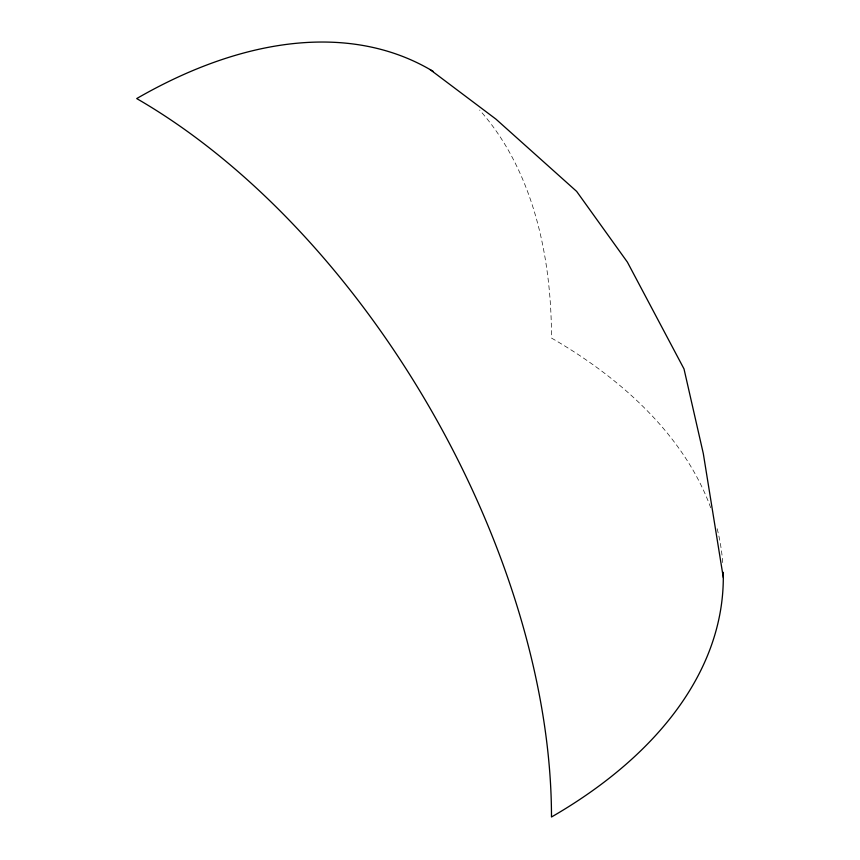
<?xml version="1.0" encoding="UTF-8"?>
<svg xmlns="http://www.w3.org/2000/svg" width="860" height="860" viewBox="0 0 860 860"><rect width="100%" height="100%" fill="white"/><g stroke="black" fill="none" stroke-linecap="round" stroke-linejoin="round"><path stroke-width="0.64" stroke-dasharray="4.3 3.22" d="M710.726 507.798A586.595 338.668 0 0 0 551.486 338.055A586.595 338.668 -60 0 0 479.611 110.069M717.175 528.707A586.595 338.668 0 0 1 722.851 564.386"/><path stroke-width="1.29" d="M430 69.52L495.919 119.11L576.651 191.404L627.402 262.139L684.001 368.897L703.308 453.564L723.303 577.522M723.228 572.287A586.595 338.668 0 0 1 551.486 817A586.595 338.668 60 0 0 136.697 98.567A586.595 338.668 -60 0 1 433.386 71.52"/></g></svg>
